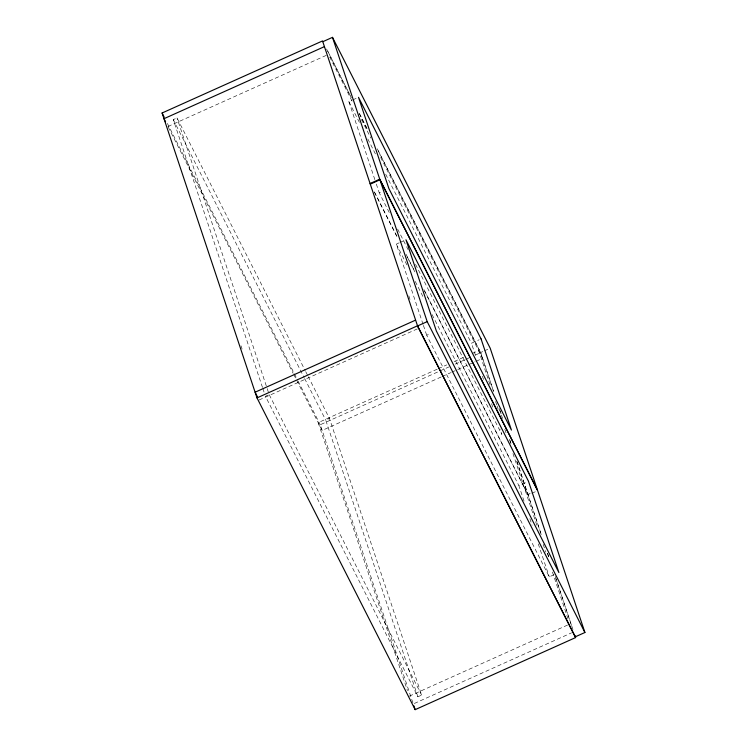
<?xml version="1.0" encoding="UTF-8"?>
<svg xmlns="http://www.w3.org/2000/svg" width="747" height="747" viewBox="0 0 747 747"><rect width="100%" height="100%" fill="white"/><g stroke="black" fill="none" stroke-linecap="round" stroke-linejoin="round"><path stroke-width="0.56" stroke-dasharray="3.73 2.8" d="M262.496 387.45L173.276 119.623L177.02 117.942L305.196 370.596M167.944 126.495L326.262 55.371M374.854 179.625L348.877 101.639L351.762 100.341M352.724 99.911L357.533 97.745M389.243 212.512L379.243 192.81L382.137 191.512M423.045 324.282L396.33 244.092L399.215 242.794M400.177 242.364L404.034 240.637M268.248 395.042L265.446 396.302L417.89 696.783L421.635 695.102L329.455 418.423L308.362 376.833M259.06 400.009L417.377 328.885M554.087 574.695L549.269 576.861L426.705 335.263L430.552 333.535M475.465 355.32L471.441 343.237L479.144 339.773M437.2 369.186L318.194 422.643L407.46 690.62M438.256 368.71L446.762 364.891M454.195 361.548L463.766 357.253M472.263 353.434L478.64 350.567L490.443 386.003M417.89 696.783L325.72 420.103L329.455 418.423M493.393 391.026L480.582 352.547L483.468 351.249M484.429 350.819L488.277 349.092M412.895 702.843L320.248 424.744L448.816 366.982M455.194 364.116L464.755 359.821M465.82 359.344L469.004 357.916M475.381 355.049L480.694 352.668L377.366 148.998M441.15 376.974L322.144 430.44L293.674 374.322M442.215 376.497L450.712 372.678M451.776 372.202L467.715 365.05M468.78 364.564L475.157 361.707M476.212 361.231L482.59 358.364L379.261 154.694M524.02 501.069L518.894 485.69L527.559 481.796M423.913 289.547L527.821 494.374L530.715 493.076M541.22 534.581L528.036 495L530.921 493.702M531.883 493.272L536.701 491.115M409.309 696.157L567.627 625.034M414.324 703.478L571.586 632.83M327.812 51.319L351.006 97.035M359.438 113.665L367.879 130.286M326.551 48.957L351.351 97.82M359.26 113.413L367.701 130.053M377.198 148.765L480.582 352.547M329.707 57.015L352.901 102.741M361.343 119.361L370.829 138.064M348.877 101.639L359.391 122.377M367.813 138.97L376.227 155.553M385.695 174.219L471.441 343.237M397.656 229.105L406.069 245.688M406.601 246.725L408.179 249.834M415.537 264.354L501.816 434.409L499.986 428.918M374.331 191.811L397.012 236.519M405.976 254.195L414.417 270.834M374.536 192.446L397.749 238.19M407.246 256.912L415.687 273.542M424.651 291.218L528.036 495M396.33 244.092L407.376 265.867M415.267 281.423L423.157 296.979M432.102 314.599L518.894 485.69M305.719 371.632L307.829 375.797M173.276 119.623L304.085 377.478M304.617 378.514L325.72 420.103M167.365 123.395L297.577 380.055M298.109 381.101L320.248 424.744M168.206 127.009L293.151 373.285M421.635 695.102L269.191 394.621L177.02 117.942M480.694 352.668L493.655 391.587M499.93 410.411L501.405 414.837M509.519 439.199L510.995 443.625M516.896 461.347L541.248 534.432M547.514 553.256L549.362 558.793M555.264 576.507L573.341 630.767M499.257 408.618L501.088 414.118M501.452 415.211L502.554 418.516M509.874 440.497L510.976 443.802M516.84 461.385L527.821 494.374M547.448 553.275L549.278 558.765M555.871 578.561L571.987 626.929M495.606 401.503L496.708 404.827M497.082 405.938L498.184 409.263M504.832 429.189L506.671 434.726M512.946 453.55L537.289 526.635M543.19 544.358L545.777 552.108M552.416 572.034L567.907 618.544M482.422 376.189L483.514 379.485M491.573 403.651L493.393 409.141M529.875 518.642L532.069 525.234M538.288 543.909L549.269 576.861M376.32 184.023L379.243 192.81M423.409 325.375L426.705 335.263M408.805 295.821L410.28 300.247M262.86 388.552L264.335 392.978M240.982 345.749L242.093 349.064"/><path stroke-width="1.12" d="M574.975 635.678L575.601 637.574L415.164 709.65L257.005 397.908L162.09 113.002L322.536 40.926L417.564 325.953L575.283 636.827L584.91 632.504L537.663 490.676L379.943 179.803L370.316 184.126M322.863 41.673L332.49 37.35L490.209 348.223L537.448 490.041L379.737 179.168L332.49 37.35M324.441 46.622L163.995 118.698L165.573 121.817M370.11 183.501L379.737 179.168M415.556 320.136L255.11 392.212L257.575 397.087M257.005 397.908L417.452 325.832L575.601 637.574M417.564 325.953L427.191 321.63L379.943 179.803M427.191 321.63L584.91 632.504M162.09 113.002L164.2 117.158M413.894 705.85L415.164 709.65M481.068 338.914L358.495 97.315L388.87 188.487L511.443 430.085L481.068 338.914M528.521 481.367L405.957 239.768L436.332 330.94L558.896 572.538L528.521 481.367"/></g></svg>
